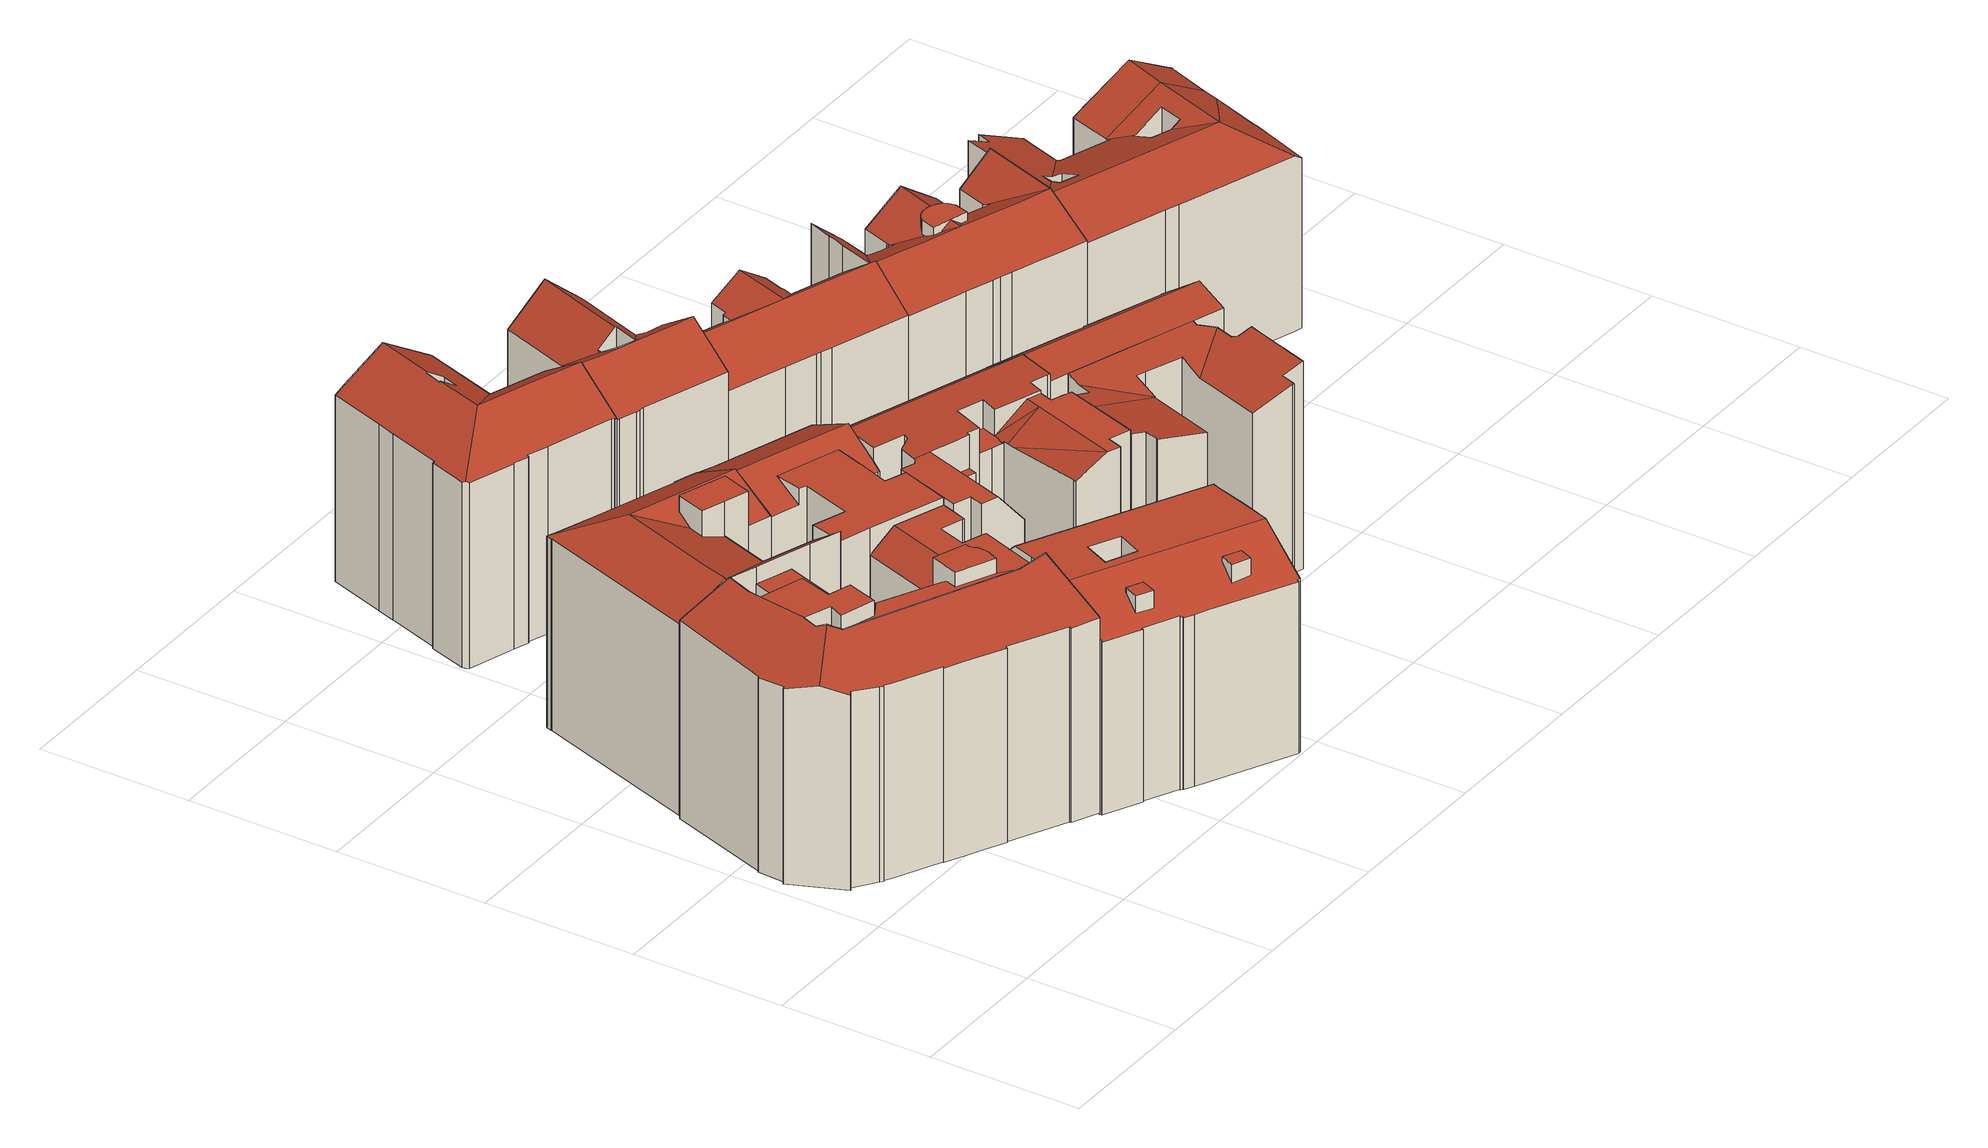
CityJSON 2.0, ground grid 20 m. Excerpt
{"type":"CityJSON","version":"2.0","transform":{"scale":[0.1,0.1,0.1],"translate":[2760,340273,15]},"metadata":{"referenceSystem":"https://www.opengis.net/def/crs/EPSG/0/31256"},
"CityObjects":{
"building1":{"type":"Building","children":["building1-1","building1-2","building1-3","building1-4","building1-5","building1-6"]},
"building1-1":{"type":"BuildingPart","attributes":{"Blattnummer":"105080","HoeheDach":"45","HoeheGrund":"16","NiedrigsteTraufeDesGebaeudes":"45","roofType":"FLACHDACH","measuredHeight":29.12},"parents":["building1"],"geometry":[{"type":"Solid","lod":"2","boundaries":[[[[0,1,2,3,4,5,6,7,8,9,10,11,12,13,14]],[[15,16,17,18,19,20,21,22,23,24,25,26,27,28,29]],[[27,0,14,28]],[[26,1,0,27]],[[25,2,1,26]],[[24,3,2,25]],[[23,4,3,24]],[[22,5,4,23]],[[21,6,5,22]],[[20,7,6,21]],[[19,8,7,20]],[[18,9,8,19]],[[17,10,9,18]],[[16,11,10,17]],[[15,12,11,16]],[[29,13,12,15]],[[28,14,13,29]]]],"semantics":{"surfaces":[{"type":"GroundSurface"},{"type":"RoofSurface","Dachneigung":"90.0","Dachorientierung":"-1.0","Flaeche":"22.51"},{"type":"WallSurface"}],"values":[[0,1,2,2,2,2,2,2,2,2,2,2,2,2,2,2,2]]}}]},
"building1-2":{"type":"BuildingPart","attributes":{"Blattnummer":"105080","HoeheDach":"46","HoeheGrund":"16","NiedrigsteTraufeDesGebaeudes":"42","roofType":"Sonstiges","measuredHeight":29.75},"parents":["building1"],"geometry":[{"type":"Solid","lod":"2","boundaries":[[[[30,31,32,33]],[[34,35,36,37]],[[38,39,40,41]],[[39,42,43,40]],[[44,45,46,47]],[[48,49,50,51]],[[49,52,53,50]],[[52,54,55,53]],[[54,56,57,55]],[[58,59,60,61]],[[59,62,63,60]],[[62,64,65,63]],[[64,66,67,65]],[[66,68,69,67]],[[68,70,71,69]],[[70,72,73,71]],[[72,74,75,73]],[[74,76,77,75]],[[78,79,80,81]],[[82,83,58,61,84,85,86,46,45,87]],[[69,71,73,75,77,88,89,81,80,90,51,50,53,55,57,91,33,32,92,93,37,36,94,41,40,43,95,47,46,86,85,84,61,60,63,65,67]],[[82,87,45,44,96,42,39,38,97,35,34,98,99,31,30,100]],[[88,77,76,101,102,78,81,89]],[[80,79,103,48,51,90]],[[95,43,42,96,44,47]],[[57,56,100,30,33,91]],[[97,38,41,94,36,35]],[[34,37,93,98]],[[99,98,93,92,32,31]],[[54,52,49,48,103,79,78,102,101,76,74,72,70,68,66,64,62,59,58,83,82,100,56]]]],"semantics":{"surfaces":[{"type":"WallSurface"},{"type":"GroundSurface"},{"type":"RoofSurface","Dachneigung":"67.87","Dachorientierung":"282.47","Flaeche":"160.96"},{"type":"RoofSurface","Dachneigung":"68.77","Dachorientierung":"206.28","Flaeche":"307.11"}],"values":[[0,0,0,0,0,0,0,0,0,0,0,0,0,0,0,0,0,0,0,0,1,2,0,0,0,0,0,0,0,3]]}}]},
"building1-3":{"type":"BuildingPart","attributes":{"Blattnummer":"105080","HoeheDach":"45","HoeheGrund":"16","NiedrigsteTraufeDesGebaeudes":"45","roofType":"FLACHDACH","measuredHeight":28.93},"parents":["building1"],"geometry":[{"type":"Solid","lod":"2","boundaries":[[[[104,105,106,107,108,109,110,111]],[[112,113,114,115,116,96,117,118]],[[96,104,111,117]],[[116,105,104,96]],[[115,106,105,116]],[[114,107,106,115]],[[113,108,107,114]],[[112,109,108,113]],[[118,110,109,112]],[[117,111,110,118]]]],"semantics":{"surfaces":[{"type":"GroundSurface"},{"type":"RoofSurface","Dachneigung":"90.0","Dachorientierung":"-1.0","Flaeche":"55.1"},{"type":"WallSurface"}],"values":[[0,1,2,2,2,2,2,2,2,2]]}}]},
"building1-4":{"type":"BuildingPart","attributes":{"Blattnummer":"105080","HoeheDach":"43","HoeheGrund":"16","NiedrigsteTraufeDesGebaeudes":"40","roofType":"FLACHDACH","measuredHeight":26.71},"parents":["building1"],"geometry":[{"type":"Solid","lod":"2","boundaries":[[[[119,120,121,122,123,124]],[[125,126,127,104]],[[128,129,130,131]],[[132,133,105,106]],[[123,122,107,108]],[[119,124,134,135]],[[124,123,108,134]],[[108,107,136,106,105,137,104,127,138,131,130,139,140,135,134]],[[133,132,121,120,141,129,128,142,126,125,143]],[[105,133,143,125,104,137]],[[120,119,135,140,139,130,129,141]],[[107,122,121,132,106,136]],[[128,131,138,127,126,142]]]],"semantics":{"surfaces":[{"type":"RoofSurface","Dachneigung":"41.17","Dachorientierung":"108.54","Flaeche":"48.71"},{"type":"WallSurface"},{"type":"GroundSurface"},{"type":"RoofSurface","Dachneigung":"90.0","Dachorientierung":"-1.0","Flaeche":"44.28"}],"values":[[0,1,1,1,1,1,1,2,3,1,1,1,1]]}}]},
"building1-5":{"type":"BuildingPart","attributes":{"Blattnummer":"105080","HoeheDach":"43","HoeheGrund":"16","NiedrigsteTraufeDesGebaeudes":"43","roofType":"FLACHDACH","measuredHeight":27.15},"parents":["building1"],"geometry":[{"type":"Solid","lod":"2","boundaries":[[[[144,0,145,146,147,148,149,150,151,152,153]],[[154,155,156,157,158,159,160,161,162,163,164]],[[162,144,153,163]],[[161,0,144,162]],[[160,145,0,161]],[[159,146,145,160]],[[158,147,146,159]],[[157,148,147,158]],[[156,149,148,157]],[[155,150,149,156]],[[154,151,150,155]],[[164,152,151,154]],[[163,153,152,164]]]],"semantics":{"surfaces":[{"type":"GroundSurface"},{"type":"RoofSurface","Dachneigung":"90.0","Dachorientierung":"-1.0","Flaeche":"91.7"},{"type":"WallSurface"}],"values":[[0,1,2,2,2,2,2,2,2,2,2,2,2]]}}]},
"building1-6":{"type":"BuildingPart","attributes":{"Blattnummer":"105080","HoeheDach":"43","HoeheGrund":"16","NiedrigsteTraufeDesGebaeudes":"40","roofType":"FLACHDACH","measuredHeight":27.01},"parents":["building1"],"geometry":[{"type":"Solid","lod":"2","boundaries":[[[[165,166,167,168,169,170]],[[171,172,173,174,175,176,177,178,179,180,181,182,183,184,185,186,187,188,189,190,191,192,193,167,166,194]],[[169,168,195,196]],[[165,170,197,198]],[[170,169,196,197]],[[191,190,199,200]],[[190,189,201,199]],[[189,188,202,201]],[[186,185,203,204]],[[185,184,205,203]],[[184,183,206,205]],[[183,182,207,206]],[[182,181,208,207]],[[181,180,209,208]],[[180,179,210,209]],[[179,178,211,210]],[[178,177,212,211]],[[177,176,213,212]],[[176,175,214,213]],[[175,174,215,214]],[[174,173,216,215]],[[173,172,217,216]],[[172,171,218,217]],[[171,194,219,218]],[[186,204,220,202,188,187]],[[221,222,193,192,191,200]],[[219,194,166,165,198,223]],[[193,222,224,195,168,167]],[[200,199,201,202,220,204,203,205,206,207,208,209,210,211,212,213,214,215,216,217,218,219,223,198,197,196,195,224,222,221]]]],"semantics":{"surfaces":[{"type":"RoofSurface","Dachneigung":"52.96","Dachorientierung":"288.53","Flaeche":"48.07"},{"type":"RoofSurface","Dachneigung":"89.99","Dachorientierung":"-1.0","Flaeche":"87.51"},{"type":"WallSurface"},{"type":"GroundSurface"}],"values":[[0,1,2,2,2,2,2,2,2,2,2,2,2,2,2,2,2,2,2,2,2,2,2,2,2,2,2,2,3]]}}]},
"building2":{"type":"Building","children":["building2-1","building2-2","building2-3"]},
"building2-1":{"type":"BuildingPart","attributes":{"Blattnummer":"105080","HoeheDach":"46","HoeheGrund":"16","NiedrigsteTraufeDesGebaeudes":"46","roofType":"FLACHDACH","measuredHeight":30},"parents":["building2"],"geometry":[{"type":"Solid","lod":"2","boundaries":[[[[225,226,227,228,229]],[[230,231,232,233,234]],[[232,225,229,233]],[[231,226,225,232]],[[230,227,226,231]],[[234,228,227,230]],[[233,229,228,234]]]],"semantics":{"surfaces":[{"type":"GroundSurface"},{"type":"RoofSurface","Dachneigung":"90.0","Dachorientierung":"-1.0","Flaeche":"27.82"},{"type":"WallSurface"}],"values":[[0,1,2,2,2,2,2]]}}]},
"building2-2":{"type":"BuildingPart","attributes":{"Blattnummer":"105080","HoeheDach":"45","HoeheGrund":"16","NiedrigsteTraufeDesGebaeudes":"42","roofType":"SATTELDACH","measuredHeight":28.93},"parents":["building2"],"geometry":[{"type":"Solid","lod":"2","boundaries":[[[[235,236,237,238]],[[239,240,241,242]],[[243,244,245,246]],[[247,248,249,250]],[[248,251,252,249]],[[253,254,255,256]],[[254,257,258,255]],[[257,259,260,258]],[[261,262,263,264]],[[262,265,266,263]],[[267,268,269,270]],[[268,271,272,269]],[[273,274,275,276,277,278]],[[270,269,272,279,280,281,282,274,273,278,283,264,263,266,284,246,245,285,286,238,237,287,242,241,250,249,252,288,256,255,258,260,289]],[[277,276,275,290,291,292,293,294,295,296]],[[285,245,244,296,295,235,238,286]],[[272,271,297,298,280,279]],[[270,289,260,259,299,267]],[[274,282,290,275]],[[281,280,298,291,290,282]],[[253,256,288,252,251,300]],[[266,265,301,243,246,284]],[[261,264,283,278,277,302]],[[247,250,241,240]],[[303,239,242,287,237,236]],[[298,297,271,268,267,299,304,292,291]],[[304,299,259,257,254,253,300,251,248,247,292]],[[243,301,265,262,261,302,277,296,244]],[[295,294,293,292,247,240,239,303,236,235]]]],"semantics":{"surfaces":[{"type":"WallSurface"},{"type":"GroundSurface"},{"type":"RoofSurface","Dachneigung":"68.95","Dachorientierung":"108.42","Flaeche":"115.58"},{"type":"RoofSurface","Dachneigung":"59.68","Dachorientierung":"198.32","Flaeche":"48.42"},{"type":"RoofSurface","Dachneigung":"61.85","Dachorientierung":"18.28","Flaeche":"136.09"},{"type":"RoofSurface","Dachneigung":"53.15","Dachorientierung":"18.54","Flaeche":"67.94"},{"type":"RoofSurface","Dachneigung":"62.38","Dachorientierung":"288.36","Flaeche":"154.33"}],"values":[[0,0,0,0,0,0,0,0,0,0,0,0,0,1,2,0,0,0,0,0,0,0,0,0,0,3,4,5,6]]}}]},
"building2-3":{"type":"BuildingPart","attributes":{"Blattnummer":"105080","HoeheDach":"45","HoeheGrund":"16","NiedrigsteTraufeDesGebaeudes":"42","roofType":"SATTELDACH","measuredHeight":29.01},"parents":["building2"],"geometry":[{"type":"Solid","lod":"2","boundaries":[[[[305,306,307,308,309,310,311,312,313]],[[314,315,316,317]],[[315,318,319,316]],[[320,321,322,323]],[[321,324,325,322]],[[324,326,327,325]],[[326,314,317,327]],[[309,308,328,329]],[[308,307,330,328]],[[331,332,333]],[[334,335,336]],[[337,338,339,340]],[[338,341,342,339]],[[340,339,342,343,323,322,325,327,317,316,319,344,345,346,347,348,349,350,329,328,330,351]],[[324,321,320,334,336,332,331,352,353,318,315,314,326]],[[332,336,335,341,338,337,306,305,313,312,354,333]],[[353,352,345,344,319,318]],[[343,334,320,323]],[[342,341,335,334,343]],[[340,351,330,307,306,337]],[[309,329,350,349,311,310]],[[345,352,331,333,354,347,346]],[[312,311,349,348,347,354]]]],"semantics":{"surfaces":[{"type":"RoofSurface","Dachneigung":"62.5","Dachorientierung":"18.35","Flaeche":"121.47"},{"type":"WallSurface"},{"type":"GroundSurface"},{"type":"RoofSurface","Dachneigung":"90.0","Dachorientierung":"-1.0","Flaeche":"161.86"},{"type":"RoofSurface","Dachneigung":"59.06","Dachorientierung":"198.35","Flaeche":"69.06"}],"values":[[0,1,1,1,1,1,1,1,1,1,1,1,1,2,3,4,1,1,1,1,1,1,1]]}}]},
"building3":{"type":"Building","children":["building3-1","building3-2","building3-3"]},
"building3-1":{"type":"BuildingPart","attributes":{"Blattnummer":"105080","HoeheDach":"42","HoeheGrund":"16","NiedrigsteTraufeDesGebaeudes":"42","roofType":"FLACHDACH","measuredHeight":26.61},"parents":["building3"],"geometry":[{"type":"Solid","lod":"2","boundaries":[[[[355,356,357,358]],[[359,360,361,362]],[[360,355,358,361]],[[359,356,355,360]],[[362,357,356,359]],[[361,358,357,362]]]],"semantics":{"surfaces":[{"type":"GroundSurface"},{"type":"RoofSurface","Dachneigung":"90.0","Dachorientierung":"-1.0","Flaeche":"5.32"},{"type":"WallSurface"}],"values":[[0,1,2,2,2,2]]}}]},
"building3-2":{"type":"BuildingPart","attributes":{"Blattnummer":"105080","HoeheDach":"42","HoeheGrund":"16","NiedrigsteTraufeDesGebaeudes":"42","roofType":"FLACHDACH","measuredHeight":26.46},"parents":["building3"],"geometry":[{"type":"Solid","lod":"2","boundaries":[[[[363,364,365,366]],[[367,368,369,370]],[[368,363,366,369]],[[367,364,363,368]],[[370,365,364,367]],[[369,366,365,370]]]],"semantics":{"surfaces":[{"type":"GroundSurface"},{"type":"RoofSurface","Dachneigung":"90.0","Dachorientierung":"-1.0","Flaeche":"5.18"},{"type":"WallSurface"}],"values":[[0,1,2,2,2,2]]}}]},
"building3-3":{"type":"BuildingPart","attributes":{"Blattnummer":"105080","HoeheDach":"44","HoeheGrund":"16","NiedrigsteTraufeDesGebaeudes":"38","roofType":"FLACHDACH","measuredHeight":28.16},"parents":["building3"],"geometry":[{"type":"Solid","lod":"2","boundaries":[[[[371,372,373,374]],[[375,373,372]],[[376,377,378,379]],[[377,380,381,378]],[[382,383,384,385]],[[383,386,387,384]],[[386,388,389,387]],[[388,390,391,389]],[[390,392,393,391]],[[392,394,395,393]],[[394,396,397,395]],[[396,398,399,397]],[[398,400,401,399]],[[402,403,404,405]],[[406,402,405,407]],[[408,406,407,409]],[[403,408,409,404]],[[410,411,412,413]],[[414,410,413,415]],[[416,414,415,417]],[[411,416,417,412]],[[418,419,420,421]],[[422,423,424,425]],[[426,427,428,429]],[[430,426,429,431]],[[432,430,431,433]],[[427,432,433,428]],[[425,424,434,379,378,381,435,385,384,387,389,391,393,395,397,399,401,436,421,420,437,438,439,440,441],[412,417,415,413],[428,433,431,429],[404,409,407,405]],[[373,375,438,437,420,419]],[[371,440,439,438,375,372]],[[441,440,371,374,422,425]],[[381,380,442,382,385,435]],[[379,434,424,423,443,376]],[[444,418,421,436,401,400]],[[396,394,392,390,388,386,383,382,442,380,377,376,443,444,400,398],[402,406,408,403],[410,414,416,411]],[[423,422,374,373,419,418,444,443],[426,430,432,427]]]],"semantics":{"surfaces":[{"type":"RoofSurface","Dachneigung":"45.57","Dachorientierung":"26.39","Flaeche":"98.75"},{"type":"RoofSurface","Dachneigung":"45.03","Dachorientierung":"26.16","Flaeche":"95.88"},{"type":"WallSurface"},{"type":"GroundSurface"},{"type":"RoofSurface","Dachneigung":"50.0","Dachorientierung":"206.39","Flaeche":"198.95"},{"type":"RoofSurface","Dachneigung":"90.0","Dachorientierung":"-1.0","Flaeche":"225.33"}],"values":[[0,1,2,2,2,2,2,2,2,2,2,2,2,2,2,2,2,2,2,2,2,2,2,2,2,2,2,3,2,2,2,2,2,2,4,5]]}}]},
"building4":{"type":"Building","children":["building4-1","building4-2","building4-3"]},
"building4-1":{"type":"BuildingPart","attributes":{"Blattnummer":"105080","HoeheDach":"25","HoeheGrund":"17","NiedrigsteTraufeDesGebaeudes":"25","roofType":"FLACHDACH","measuredHeight":8.28},"parents":["building4"],"geometry":[{"type":"Solid","lod":"2","boundaries":[[[[445,446,447,448,449,450,451,452]],[[453,454,455,456,457,458,459,460]],[[458,445,452,459]],[[457,446,445,458]],[[456,447,446,457]],[[455,448,447,456]],[[454,449,448,455]],[[453,450,449,454]],[[460,451,450,453]],[[459,452,451,460]]]],"semantics":{"surfaces":[{"type":"GroundSurface"},{"type":"RoofSurface","Dachneigung":"90.0","Dachorientierung":"-1.0","Flaeche":"113.64"},{"type":"WallSurface"}],"values":[[0,1,2,2,2,2,2,2,2,2]]}}]},
"building4-2":{"type":"BuildingPart","attributes":{"Blattnummer":"105080","HoeheDach":"46","HoeheGrund":"16","NiedrigsteTraufeDesGebaeudes":"40","roofType":"SATTELDACH","measuredHeight":29.31},"parents":["building4"],"geometry":[{"type":"Solid","lod":"2","boundaries":[[[[461,462,463,464]],[[462,465,466,463]],[[467,468,469]],[[470,471,472,473,474,475,476,477,478,479,480,481,482,483,484,485,486]],[[487,488,489,490,491,492,493,494,495,496]],[[497,498,499,489,488,487,496,495,500,469,501,464,463,466,502,503,504,505,506,507,508,509],[510,511,512,513,514,515,516,517,518]],[[461,519,468,467,520,494,493,492,491,490,472,471,470,486,485,465,462]],[[482,521,506,505,504,483]],[[478,477,515,514,513,512,480,479]],[[509,508,522,475,474,497]],[[489,499,498,473,472,490]],[[473,498,497,474]],[[476,523,517,516,515,477]],[[522,508,507,506,521,524]],[[517,523,525,526,510,518]],[[511,510,526,481,480,512]],[[495,494,520,467,469,500]],[[504,503,484,483]],[[469,468,519,461,464,501]],[[485,484,503,502,466,465]],[[522,524,527,525,523,476,475]],[[526,525,527,524,521,482,481]]]],"semantics":{"surfaces":[{"type":"WallSurface"},{"type":"RoofSurface","Dachneigung":"55.19","Dachorientierung":"18.52","Flaeche":"89.25"},{"type":"GroundSurface"},{"type":"RoofSurface","Dachneigung":"55.19","Dachorientierung":"198.48","Flaeche":"123.13"},{"type":"RoofSurface","Dachneigung":"48.87","Dachorientierung":"108.78","Flaeche":"92.89"},{"type":"RoofSurface","Dachneigung":"48.87","Dachorientierung":"288.64","Flaeche":"86.54"}],"values":[[0,0,0,1,0,2,3,0,0,0,0,0,0,0,0,0,0,0,0,0,4,5]]}}]},
"building4-3":{"type":"BuildingPart","attributes":{"Blattnummer":"105080","HoeheDach":"46","HoeheGrund":"17","NiedrigsteTraufeDesGebaeudes":"41","roofType":"SATTELDACH","measuredHeight":29.22},"parents":["building4"],"geometry":[{"type":"Solid","lod":"2","boundaries":[[[[528,529,530,531]],[[529,532,533,530]],[[532,534,535,533]],[[534,536,537,535]],[[538,539,540,541]],[[539,542,543,540]],[[542,544,545,543]],[[544,546,545]],[[546,547,548,545]],[[549,550,551,552]],[[550,553,554,551]],[[553,555,556,554]],[[557,558,446,559]],[[560,561,562,563]],[[561,564,565,562]],[[564,566,567,565]],[[563,562,565,567,568,541,540,543,545,548,569,531,530,533,535,537,570,552,551,554,556,571,559,446,572,573,445,574,452,575],[576,577,578,579,580,581,582,583]],[[573,572,446,558,584,585,586,445]],[[563,575,452,587,588,560]],[[587,452,574,445,586,589]],[[590,591,582,581,580,592]],[[582,591,593,594,576,583]],[[557,559,571,556,555,595]],[[567,566,596,538,541,568]],[[548,547,597,528,531,569]],[[592,580,579,578,598,599]],[[577,576,594,600,598,578]],[[601,549,552,570,537,536]],[[588,587,589,586,585,602,603]],[[584,558,557,595,593,591,590,592,599,602,585]],[[546,544,542,539,538,596,566,564,561,560,588,603,602,597,547]],[[602,599,598,600,594,593,595,555,553,550,549,601,536,534,532,529,528,597]]]],"semantics":{"surfaces":[{"type":"WallSurface"},{"type":"GroundSurface"},{"type":"RoofSurface","Dachneigung":"56.11","Dachorientierung":"18.27","Flaeche":"91.85"},{"type":"RoofSurface","Dachneigung":"57.6","Dachorientierung":"108.51","Flaeche":"108.99"},{"type":"RoofSurface","Dachneigung":"56.12","Dachorientierung":"198.28","Flaeche":"144.97"},{"type":"RoofSurface","Dachneigung":"57.59","Dachorientierung":"288.45","Flaeche":"166.78"}],"values":[[0,0,0,0,0,0,0,0,0,0,0,0,0,0,0,0,1,0,0,0,0,0,0,0,0,0,0,0,2,3,4,5]]}}]},
"building5":{"type":"Building","children":["building5-1","building5-2"]},
"building5-1":{"type":"BuildingPart","attributes":{"Blattnummer":"105080","HoeheDach":"44","HoeheGrund":"16","NiedrigsteTraufeDesGebaeudes":"39","roofType":"SATTELDACH","measuredHeight":28.57},"parents":["building5"],"geometry":[{"type":"Solid","lod":"2","boundaries":[[[[604,605,606,607,608,609,610,321,324,611,612]],[[613,614,615,616,606,605,617]],[[618,619,607,606,620,621,622,623,624,625,626,627,628,629,630,631,632,633,634]],[[635,636,637,635,638,639,640,632,631]],[[641,616,615,642]],[[321,610,643,644]],[[610,609,645,643]],[[609,608,646,645]],[[604,612,647,648]],[[612,611,221,647]],[[614,613,649,650]],[[613,617,651,649]],[[630,629,652,653]],[[629,628,654,652]],[[628,627,655,654]],[[627,626,656,655]],[[626,625,657,656]],[[625,624,658,657]],[[624,623,659,658]],[[623,622,660,659]],[[619,618,661,662]],[[618,634,663,661]],[[634,633,664,663]],[[638,635,665,666]],[[635,637,665]],[[637,636,667,665]],[[636,635,665,667]],[[668,653,652,654,655,656,657,658,659,660,669,670,671,650,649,651,672,648,647,221,222,644,643,645,646,673,662,661,663,664,674,675,676,666,665,667,665]],[[638,666,676,675,640,639]],[[641,621,620,606,616]],[[642,670,669,660,622,621,641]],[[668,665,635,631,630,653]],[[632,640,675,674,664,633]],[[670,642,615,614,650,671]],[[651,617,605,604,648,672]],[[607,619,662,673,646,608]],[[324,321,644,222,221,611]]]],"semantics":{"surfaces":[{"type":"RoofSurface","Dachneigung":"90.0","Dachorientierung":"-1.0","Flaeche":"52.41"},{"type":"RoofSurface","Dachneigung":"40.5","Dachorientierung":"107.84","Flaeche":"73.17"},{"type":"RoofSurface","Dachneigung":"86.67","Dachorientierung":"198.19","Flaeche":"172.17"},{"type":"RoofSurface","Dachneigung":"52.5","Dachorientierung":"18.55","Flaeche":"205.39"},{"type":"RoofSurface","Dachneigung":"90.0","Dachorientierung":"-1.0","Flaeche":"2.27"},{"type":"WallSurface"},{"type":"GroundSurface"}],"values":[[0,1,2,3,4,5,5,5,5,5,5,5,5,5,5,5,5,5,5,5,5,5,5,5,5,5,5,6,5,5,5,5,5,5,5,5,5]]}}]},
"building5-2":{"type":"BuildingPart","attributes":{"Blattnummer":"105080","HoeheDach":"44","HoeheGrund":"16","NiedrigsteTraufeDesGebaeudes":"40","roofType":"PULTDACH","measuredHeight":27.81},"parents":["building5"],"geometry":[{"type":"Solid","lod":"2","boundaries":[[[[677,678,679,680]],[[681,682,683,684,685,686,687]],[[688,689,677,680]],[[690,682,681,691,689,688]],[[692,690,688]],[[679,678,693,694]],[[686,685,658,659]],[[685,684,657,658]],[[684,683,656,657]],[[687,686,659,695]],[[696,697,698,699]],[[697,700,701,698]],[[700,702,703,701]],[[702,704,705,703]],[[704,706,707,705]],[[708,709,710,655]],[[690,692,708,655,711,712,713,656,683,682]],[[703,705,707,714,694,693,715,716,717,718,695,659,658,657,656,713,712,711,655,710,719,720,699,698,701]],[[704,702,700,697,696,721,722,709,708,692,688,680,706]],[[677,689,691,717,716,715,693,678]],[[707,706,680,679,694,714]],[[721,696,699,720,719,710,709,722]],[[717,691,681,687,695,718]]]],"semantics":{"surfaces":[{"type":"RoofSurface","Dachneigung":"66.41","Dachorientierung":"298.79","Flaeche":"28.3"},{"type":"RoofSurface","Dachneigung":"90.0","Dachorientierung":"-1.0","Flaeche":"14.28"},{"type":"RoofSurface","Dachneigung":"57.86","Dachorientierung":"287.83","Flaeche":"36.71"},{"type":"RoofSurface","Dachneigung":"57.05","Dachorientierung":"298.79","Flaeche":"7.81"},{"type":"RoofSurface","Dachneigung":"54.93","Dachorientierung":"287.83","Flaeche":"6.14"},{"type":"WallSurface"},{"type":"GroundSurface"},{"type":"RoofSurface","Dachneigung":"90.0","Dachorientierung":"-1.0","Flaeche":"59.5"}],"values":[[0,1,2,3,4,5,5,5,5,5,5,5,5,5,5,5,5,6,7,5,5,5,5]]}}]},
"building6":{"type":"Building","attributes":{"Blattnummer":"105080","HoeheDach":"43","HoeheGrund":"16","NiedrigsteTraufeDesGebaeudes":"39","roofType":"SATTELDACH","measuredHeight":27.26},"geometry":[{"type":"Solid","lod":"2","boundaries":[[[[723,724,725,726,727,728,729,730,731]],[[728,732,733,734,735,736,737,738,739,730,729]],[[740,741,742,743,736,735]],[[744,745,746,740,735,734]],[[727,726,747,748]],[[726,725,749,747]],[[725,724,750,749]],[[724,723,751,750]],[[723,731,752,751]],[[739,738,753,754]],[[743,737,736]],[[742,741,755,756]],[[746,745,757,758]],[[744,734,733]],[[748,747,749,750,751,752,759,754,753,760,756,755,761,758,757,762,763,764]],[[746,758,761,755,741,740]],[[733,732,763,762,757,745,744]],[[743,742,756,760,753,738,737]],[[748,764,763,732,728,727]],[[730,739,754,759,752,731]]]],"semantics":{"surfaces":[{"type":"RoofSurface","Dachneigung":"52.98","Dachorientierung":"198.53","Flaeche":"190.97"},{"type":"RoofSurface","Dachneigung":"52.98","Dachorientierung":"18.53","Flaeche":"152.73"},{"type":"RoofSurface","Dachneigung":"55.15","Dachorientierung":"288.53","Flaeche":"31.08"},{"type":"RoofSurface","Dachneigung":"55.15","Dachorientierung":"108.53","Flaeche":"30.14"},{"type":"WallSurface"},{"type":"GroundSurface"}],"values":[[0,1,2,3,4,4,4,4,4,4,4,4,4,4,5,4,4,4,4,4]]}}]},
"building7":{"type":"Building","children":["building7-1","building7-2"]},
"building7-1":{"type":"BuildingPart","attributes":{"Blattnummer":"105080","HoeheDach":"43","HoeheGrund":"15","NiedrigsteTraufeDesGebaeudes":"41","roofType":"PULTDACH","measuredHeight":27.72},"parents":["building7"],"geometry":[{"type":"Solid","lod":"2","boundaries":[[[[765,766,767,768,769,770,771,772]],[[773,774,775,776,770,769]],[[768,767,777,778]],[[767,766,779,777]],[[766,765,780,779]],[[765,772,781,780]],[[772,771,782,781]],[[776,775,783,784]],[[785,786,787,788]],[[786,789,790,787]],[[789,791,792,790]],[[791,793,794,792]],[[793,795,796,794]],[[797,798,799,800]],[[798,801,802,799]],[[801,803,804,802]],[[805,806,807,808]],[[806,797,800,807]],[[788,787,790,792,794,796,809,810,811,812,813,814,815,816,817,778,777,779,780,781,782,818,784,783,819,820,821,822,808,807,800,799,802,804,823]],[[824,825,826,827,828,829,797,806,805,830,831,832,774,773]],[[817,816,815,824,773,769,768,778]],[[830,805,808,822,821,820,832,831]],[[833,829,828,811,810,809,796,795]],[[823,804,803,834,785,788]],[[811,828,827,826,813,812]],[[813,826,825,824,815,814]],[[774,832,820,819,783,775]],[[770,776,784,818,782,771]],[[791,789,786,785,834,803,801,798,797,829,833,795,793]]]],"semantics":{"surfaces":[{"type":"RoofSurface","Dachneigung":"75.85","Dachorientierung":"108.2","Flaeche":"87.38"},{"type":"RoofSurface","Dachneigung":"75.91","Dachorientierung":"107.83","Flaeche":"27.03"},{"type":"WallSurface"},{"type":"GroundSurface"},{"type":"RoofSurface","Dachneigung":"71.27","Dachorientierung":"198.56","Flaeche":"86.35"},{"type":"RoofSurface","Dachneigung":"75.14","Dachorientierung":"288.55","Flaeche":"104.28"}],"values":[[0,1,2,2,2,2,2,2,2,2,2,2,2,2,2,2,2,2,3,4,2,2,2,2,2,2,2,2,5]]}}]},
"building7-2":{"type":"BuildingPart","attributes":{"Blattnummer":"105080","HoeheDach":"44","HoeheGrund":"15","NiedrigsteTraufeDesGebaeudes":"39","roofType":"SATTELDACH","measuredHeight":29.02},"parents":["building7"],"geometry":[{"type":"Solid","lod":"2","boundaries":[[[[805,835,836,837,838,832]],[[839,840,841,842,843,844,845,846,847,848,635,837,836]],[[832,838,849,820]],[[635,848,850,851]],[[848,847,852,850]],[[847,846,853,852]],[[846,845,854,853]],[[845,844,855,854]],[[844,843,856,855]],[[843,842,857,856]],[[842,841,858,857]],[[841,840,859,858]],[[840,839,858,859]],[[860,835,805,832,820,808]],[[861,858,839,836,835,860]],[[837,635,851,862,849,838]],[[860,808,820,849,862,851,850,852,853,854,855,856,857,858,859,858,861]]]],"semantics":{"surfaces":[{"type":"RoofSurface","Dachneigung":"72.96","Dachorientierung":"198.54","Flaeche":"117.84"},{"type":"RoofSurface","Dachneigung":"53.39","Dachorientierung":"18.54","Flaeche":"215.37"},{"type":"WallSurface"},{"type":"GroundSurface"}],"values":[[0,1,2,2,2,2,2,2,2,2,2,2,2,2,2,2,3]]}}]},
"building8":{"type":"Building","children":["building8-1","building8-2","building8-3","building8-4"]},
"building8-1":{"type":"BuildingPart","attributes":{"Blattnummer":"105080","HoeheDach":"42","HoeheGrund":"16","NiedrigsteTraufeDesGebaeudes":"42","roofType":"FLACHDACH","measuredHeight":26.7},"parents":["building8"],"geometry":[{"type":"Solid","lod":"2","boundaries":[[[[863,864,865,866,867,868,869,870,871,872,873,874,875,876,877,878,879,880,881,882,883,884,885]],[[886,887,888,889,890,891,892,893,894,895,896,897,898,899,900,901,902,903,904,905,906,907,908]],[[906,863,885,907]],[[905,864,863,906]],[[904,865,864,905]],[[903,866,865,904]],[[902,867,866,903]],[[901,868,867,902]],[[900,869,868,901]],[[899,870,869,900]],[[898,871,870,899]],[[897,872,871,898]],[[896,873,872,897]],[[895,874,873,896]],[[894,875,874,895]],[[893,876,875,894]],[[892,877,876,893]],[[891,878,877,892]],[[890,879,878,891]],[[889,880,879,890]],[[888,881,880,889]],[[887,882,881,888]],[[886,883,882,887]],[[908,884,883,886]],[[907,885,884,908]]]],"semantics":{"surfaces":[{"type":"GroundSurface"},{"type":"RoofSurface","Dachneigung":"90.0","Dachorientierung":"-1.0","Flaeche":"15.79"},{"type":"WallSurface"}],"values":[[0,1,2,2,2,2,2,2,2,2,2,2,2,2,2,2,2,2,2,2,2,2,2,2,2]]}}]},
"building8-2":{"type":"BuildingPart","attributes":{"Blattnummer":"105080","HoeheDach":"38","HoeheGrund":"16","NiedrigsteTraufeDesGebaeudes":"38","roofType":"FLACHDACH","measuredHeight":22.44},"parents":["building8"],"geometry":[{"type":"Solid","lod":"2","boundaries":[[[[909,910,911,912]],[[913,914,915,916]],[[914,909,912,915]],[[913,910,909,914]],[[916,911,910,913]],[[915,912,911,916]]]],"semantics":{"surfaces":[{"type":"GroundSurface"},{"type":"RoofSurface","Dachneigung":"90.0","Dachorientierung":"-1.0","Flaeche":"4.1"},{"type":"WallSurface"}],"values":[[0,1,2,2,2,2]]}}]},
"building8-3":{"type":"BuildingPart","attributes":{"Blattnummer":"105080","HoeheDach":"38","HoeheGrund":"16","NiedrigsteTraufeDesGebaeudes":"38","roofType":"FLACHDACH","measuredHeight":22.11},"parents":["building8"],"geometry":[{"type":"Solid","lod":"2","boundaries":[[[[917,918,919,920,921]],[[922,923,924,925,926]],[[924,917,921,925]],[[923,918,917,924]],[[922,919,918,923]],[[926,920,919,922]],[[925,921,920,926]]]],"semantics":{"surfaces":[{"type":"GroundSurface"},{"type":"RoofSurface","Dachneigung":"90.0","Dachorientierung":"-1.0","Flaeche":"4.12"},{"type":"WallSurface"}],"values":[[0,1,2,2,2,2,2]]}}]},
"building8-4":{"type":"BuildingPart","attributes":{"Blattnummer":"105080","HoeheDach":"42","HoeheGrund":"15","NiedrigsteTraufeDesGebaeudes":"39","roofType":"SATTELDACH","measuredHeight":27.01},"parents":["building8"],"geometry":[{"type":"Solid","lod":"2","boundaries":[[[[927,928,929]],[[927,929,930]],[[931,932,933,934]],[[932,935,936,933]],[[935,937,938,936]],[[937,939,940,938]],[[941,942,943,944]],[[942,945,946,943]],[[945,947,948,946]],[[949,950,951,952]],[[950,953,954,951]],[[953,955,956,954]],[[955,957,958,956]],[[957,959,960,958]],[[959,961,962,960]],[[961,963,964,962]],[[963,965,966,964]],[[965,967,968,966]],[[967,969,970,968]],[[971,972,973,974]],[[972,975,976,973]],[[975,977,978,976]],[[979,980,981,982]],[[980,983,984,981]],[[983,985,986,984]],[[985,987,988,986]],[[987,989,990,988]],[[989,991,992,990]],[[991,993,994,992]],[[993,995,996,994]],[[995,997,998,996]],[[999,1000,1001,1002]],[[1003,1004,1005,1006]],[[1004,1007,1008,1005]],[[1009,1010,948,947,1011,1012,1013,1014,1015,1016]],[[927,930,1017,1018,1019,1020,1021,1022,1023,928]],[[1024,1025,1026,1027,1028,1029,1030,941,944,1031]],[[1026,1032,1033,1008,1007,1034,1035,1027]],[[1012,1011,947,945,942,941,1030,1029,1028,1027,1035,1036,1037,929,1038,1039,1040,1014,1013]],[[1032,1026,1025,1024,1031,944,943,946,948,1010,1009,1016,1015,1041,1042,1043,1044,934,933,936,938,940,1045,1046,1047,1048,1049,1050,1051,1052,1053,974,973,976,978,1054,1002,1001,1055,1056,1057,1058,1059,1060,1006,1005,1008,1033],[984,986,988,990,992,994,996,998,1061,952,951,954,956,958,960,962,964,966,968,970,1062,1022,1021,1020,1019,1018,1063,982,981]],[[1038,929,928,1023,1064,1065,1066,1067,1068,1069,1070,1071,1072,1040,1039]],[[1036,1035,1073,1074,1075,1076,1077,1078,1017,930,929,1037]],[[1040,1072,1079,1043,1042,1041,1015,1014]],[[1046,1045,940,939,1080,1071,1070,1047]],[[1065,1081,971,974,1053,1052,1051,1066]],[[1055,1001,1000,1077,1076,1056]],[[1075,1074,1058,1057,1056,1076]],[[1073,1082,1003,1006,1060,1059,1058,1074]],[[1078,979,982,1063,1018,1017]],[[999,1002,1054,978,977,1083]],[[998,997,1084,949,952,1061]],[[1062,970,969,1064,1023,1022]],[[1066,1051,1050,1049,1068,1067]],[[1085,931,934,1044,1043,1079]],[[1068,1049,1048,1047,1070,1069]],[[1034,1007,1004,1003,1082,1073,1035]],[[995,993,991,989,987,985,983,980,979,1078,1077,1000,999,1083,1086,1084,997]],[[969,967,965,963,961,959,957,955,953,950,949,1084,1086,1083,977,975,972,971,1081,1065,1064]],[[1080,939,937,935,932,931,1085,1079,1072,1071]]]],"semantics":{"surfaces":[{"type":"RoofSurface","Dachneigung":"53.85","Dachorientierung":"288.5","Flaeche":"1.71"},{"type":"RoofSurface","Dachneigung":"53.85","Dachorientierung":"108.5","Flaeche":"1.82"},{"type":"WallSurface"},{"type":"RoofSurface","Dachneigung":"60.29","Dachorientierung":"198.61","Flaeche":"195.88"},{"type":"GroundSurface"},{"type":"RoofSurface","Dachneigung":"60.27","Dachorientierung":"18.59","Flaeche":"57.45"},{"type":"RoofSurface","Dachneigung":"60.31","Dachorientierung":"18.59","Flaeche":"58.12"},{"type":"RoofSurface","Dachneigung":"49.45","Dachorientierung":"288.42","Flaeche":"43.71"},{"type":"RoofSurface","Dachneigung":"53.85","Dachorientierung":"108.5","Flaeche":"38.4"},{"type":"RoofSurface","Dachneigung":"53.85","Dachorientierung":"288.5","Flaeche":"37.92"},{"type":"RoofSurface","Dachneigung":"49.81","Dachorientierung":"108.51","Flaeche":"43.81"}],"values":[[0,1,2,2,2,2,2,2,2,2,2,2,2,2,2,2,2,2,2,2,2,2,2,2,2,2,2,2,2,2,2,2,2,2,2,2,2,2,3,4,5,6,2,2,2,2,2,2,2,2,2,2,2,2,2,7,8,9,10]]}}]},
"building9":{"type":"Building","attributes":{"Blattnummer":"105080","HoeheDach":"42","HoeheGrund":"15","NiedrigsteTraufeDesGebaeudes":"37","roofType":"SATTELDACH","measuredHeight":26.45},"geometry":[{"type":"Solid","lod":"2","boundaries":[[[[1087,1088,1089,1090,1091,1092,1093,1094]],[[1095,1096,1092,1091]],[[1097,1091,1090,1098]],[[1099,1100,1101,1098,1090,1102]],[[1103,1104,1095,1091,1097]],[[1105,1106,1107,1108]],[[1109,1110,1111,1112]],[[1110,1113,1114,1111]],[[1115,1116,1117,1118]],[[1116,1119,1120,1117]],[[1119,1121,1122,1120]],[[1123,1124,1125,1126]],[[1127,1128,1129,1130]],[[1088,1087,1131,1132]],[[1101,1100,1133,1134]],[[1100,1099,1135,1133]],[[1104,1103,1136,1137]],[[1138,1139,1140,1115,1118,1141,1142,1143,1107,1106]],[[1144,1134,1133,1135,1145,1146,1126,1125,1147,1108,1107,1143,1142,1141,1118,1117,1120,1122,1148,1149,1150,1151,1152,1153,1154,1155,1137,1136,1156],[1130,1129,1157,1132,1131,1158],[1159,1160,1112,1111,1114,1161]],[[1124,1123,1162,1102,1090,1163,1164,1138,1106,1105,1165]],[[1163,1090,1089,1128,1127,1094,1093,1166,1167,1168,1169,1113,1110,1109,1170,1138,1164]],[[1149,1148,1122,1121,1171,1168,1167,1150]],[[1166,1151,1150,1167]],[[1145,1135,1099,1102,1162,1123,1126,1146]],[[1093,1092,1096,1154,1153,1152,1151,1166]],[[1144,1156,1136,1103,1097,1098,1101,1134]],[[1104,1137,1155,1154,1096,1095]],[[1088,1132,1157,1129,1128,1089]],[[1131,1087,1094,1127,1130,1158]],[[1114,1113,1169,1172,1159,1161]],[[1160,1159,1172,1170,1109,1112]],[[1125,1124,1165,1105,1108,1147]],[[1172,1169,1168,1171,1121,1119,1116,1115,1140,1139,1138,1170]]]],"semantics":{"surfaces":[{"type":"RoofSurface","Dachneigung":"59.99","Dachorientierung":"288.85","Flaeche":"38.95"},{"type":"RoofSurface","Dachneigung":"60.03","Dachorientierung":"288.62","Flaeche":"53.75"},{"type":"RoofSurface","Dachneigung":"59.99","Dachorientierung":"108.85","Flaeche":"46.85"},{"type":"RoofSurface","Dachneigung":"59.71","Dachorientierung":"109.32","Flaeche":"61.1"},{"type":"RoofSurface","Dachneigung":"60.03","Dachorientierung":"109.06","Flaeche":"42.64"},{"type":"WallSurface"},{"type":"GroundSurface"},{"type":"RoofSurface","Dachneigung":"66.87","Dachorientierung":"198.53","Flaeche":"211.53"},{"type":"RoofSurface","Dachneigung":"66.87","Dachorientierung":"18.53","Flaeche":"166.0"},{"type":"RoofSurface","Dachneigung":"64.68","Dachorientierung":"108.42","Flaeche":"111.37"}],"values":[[0,1,2,3,4,5,5,5,5,5,5,5,5,5,5,5,5,5,6,7,8,5,5,5,5,5,5,5,5,5,5,5,9]]}}]}
},
"vertices":[
[280,279,9],[293,317,9],[336,302,9],[335,297,9],[335,294,9],[335,292,9],[336,290,9],[338,286,9],[338,283,9],[338,281,9],[338,279,9],[338,276,9],[337,272,9],[336,269,9],[330,256,9],[337,272,300],[338,276,300],[338,279,300],[338,281,300],[338,283,300],[338,286,300],[336,290,300],[335,292,300],[335,294,300],[335,297,300],[336,302,300],[293,317,300],[280,279,300],[330,256,300],[336,269,300],
[9,334,268],[13,336,269],[13,336,8],[9,334,8],[16,372,267],[17,373,267],[17,373,8],[16,372,8],[62,508,273],[130,485,302],[130,485,8],[62,508,8],[118,451,301],[118,451,8],[104,369,302],[97,348,301],[97,348,8],[104,369,8],[77,243,268],[76,242,267],[76,242,8],[77,243,8],[72,245,268],[72,245,8],[44,266,270],[44,266,8],[39,263,268],[39,263,8],[110,319,300],[124,313,300],[124,313,8],[110,319,8],[324,220,302],[324,220,8],[363,211,306],[363,211,8],[332,118,268],[332,118,8],[331,117,268],[331,117,8],[296,133,267],[296,133,8],[296,135,268],[296,135,8],[222,172,268],[222,172,8],[221,170,267],[221,170,8],[146,207,267],[147,208,268],[147,208,8],[146,207,8],[102,336,305],[106,327,302],[106,327,8],[102,336,8],[99,344,8],[99,344,302],[194,184,8],[173,194,8],[86,238,8],[25,296,8],[15,367,8],[15,372,8],[20,383,8],[115,434,8],[115,434,301],[20,383,268],[15,372,267],[15,367,267],[25,296,277],[194,184,267],[173,194,267],[86,238,268],
[115,434,11],[174,416,11],[161,372,11],[192,363,11],[179,322,11],[132,336,11],[142,356,11],[104,369,11],[132,336,301],[179,322,301],[192,363,301],[161,372,301],[174,416,301],[104,369,301],[142,356,301],
[240,448,247],[215,457,278],[184,365,278],[192,363,269],[179,322,268],[202,335,247],[115,434,278],[118,451,278],[118,451,11],[154,439,278],[166,473,278],[166,473,11],[154,439,11],[161,372,278],[174,416,278],[202,335,11],[240,448,11],[184,365,11],[148,424,11],[153,440,11],[189,465,11],[215,457,11],[189,465,278],[153,440,278],[148,424,278],
[285,293,9],[328,257,9],[344,244,9],[332,236,9],[324,220,9],[124,313,9],[132,336,9],[179,322,9],[202,335,9],[281,296,9],[179,322,281],[132,336,281],[124,313,281],[324,220,281],[332,236,281],[344,244,281],[328,257,281],[280,279,281],[285,293,281],[281,296,281],[202,335,281],
[293,317,255],[321,307,278],[355,410,278],[323,421,252],[281,296,252],[285,293,255],[335,297,278],[335,294,278],[335,292,278],[336,290,278],[338,286,278],[338,283,278],[338,281,278],[338,279,278],[338,276,278],[337,272,278],[336,269,278],[330,256,278],[328,257,278],[344,244,278],[371,235,278],[398,314,278],[396,315,278],[366,325,278],[378,362,278],[408,352,278],[410,351,278],[417,370,278],[422,387,278],[336,302,278],[323,421,8],[281,296,8],[285,293,8],[293,317,8],[408,352,8],[410,351,8],[378,362,8],[366,325,8],[371,235,8],[398,314,8],[344,244,8],[328,257,8],[330,256,8],[336,269,8],[337,272,8],[338,276,8],[338,279,8],[338,281,8],[338,283,8],[338,286,8],[336,290,8],[335,292,8],[335,294,8],[335,297,8],[336,302,8],[396,315,8],[417,370,8],[422,387,8],[321,307,8],[355,410,8],
[247,568,13],[216,578,13],[230,618,13],[293,597,13],[279,557,13],[230,618,313],[216,578,313],[247,568,313],[279,557,313],[293,597,313],
[62,508,267],[62,509,267],[62,509,12],[62,508,12],[135,728,267],[134,728,267],[134,728,12],[135,728,12],[166,473,301],[130,485,301],[130,485,12],[166,473,12],[137,736,267],[144,734,267],[144,734,12],[137,736,12],[144,733,267],[144,733,12],[312,677,267],[312,678,267],[312,678,12],[312,677,12],[328,673,267],[328,673,12],[343,668,267],[343,668,12],[293,479,267],[281,434,301],[281,434,12],[293,479,12],[240,448,301],[240,448,12],[311,547,267],[279,557,267],[279,557,12],[311,547,12],[293,597,291],[293,597,12],[247,567,12],[247,568,12],[247,568,267],[247,567,267],[225,502,267],[225,502,12],[261,608,12],[230,618,12],[223,598,12],[216,578,12],[226,502,12],[211,458,12],[126,487,12],[125,487,12],[117,674,12],[200,714,12],[326,605,12],[216,578,279],[223,598,279],[180,653,302],[161,596,302],[139,531,302],[125,487,302],[126,487,301],[261,608,291],[230,618,291],[326,605,302],[200,714,267],[211,458,301],[226,502,267],[117,674,267],[267,624,302],
[450,561,301],[478,552,301],[499,615,266],[362,660,266],[362,661,266],[346,667,266],[343,668,266],[326,603,301],[364,590,301],[281,434,288],[293,479,288],[293,479,11],[281,434,11],[337,464,288],[337,464,11],[416,462,288],[444,452,288],[444,452,11],[416,462,11],[422,387,288],[422,387,11],[323,421,288],[323,421,11],[362,660,11],[362,661,11],[499,615,11],[349,534,288],[358,570,288],[349,534,266],[431,506,288],[431,506,266],[443,542,288],[463,508,273],[459,497,266],[459,497,11],[463,508,11],[457,498,266],[457,498,11],[431,506,11],[344,487,11],[359,530,11],[349,534,11],[311,547,11],[326,603,11],[343,668,11],[346,667,11],[478,552,11],[359,530,288],[344,487,288],[311,547,266],
[525,40,6],[501,50,6],[510,69,6],[533,58,6],[501,50,272],[525,40,272],[533,58,272],[510,69,272],
[418,115,7],[409,95,7],[388,106,7],[397,125,7],[409,95,271],[418,115,271],[397,125,271],[388,106,271],
[631,200,234],[629,201,234],[381,264,287],[614,148,287],[398,314,234],[567,1,236],[564,2,236],[564,2,5],[567,1,5],[563,0,234],[563,0,5],[440,61,234],[428,67,234],[428,67,5],[440,61,5],[428,68,235],[428,68,5],[425,70,235],[425,70,5],[426,71,236],[426,71,5],[381,93,236],[381,93,5],[381,91,235],[381,91,5],[333,115,235],[333,115,5],[334,117,237],[334,117,5],[332,118,237],[332,118,5],[397,125,266],[388,106,248],[388,106,5],[397,125,5],[418,115,267],[418,115,5],[409,95,249],[409,95,5],[510,69,266],[501,50,249],[501,50,5],[510,69,5],[533,58,267],[533,58,5],[525,40,250],[525,40,5],[363,211,287],[371,235,287],[371,235,5],[363,211,5],[611,140,287],[598,98,287],[598,98,5],[611,140,5],[424,194,287],[408,160,287],[408,160,5],[424,194,5],[464,175,287],[464,175,5],[448,142,287],[448,142,5],[585,59,5],[457,53,5],[351,175,5],[381,264,5],[398,314,5],[629,201,5],[631,200,5],[614,148,5],[457,53,234],[585,59,287],[351,175,287],
[360,958,16],[393,1058,16],[404,1054,16],[420,1049,16],[446,1040,16],[497,1023,16],[463,924,16],[435,933,16],[497,1023,99],[446,1040,99],[420,1049,99],[404,1054,99],[393,1058,99],[360,958,99],[435,933,99],[463,924,99],
[420,800,262],[397,807,262],[397,807,13],[420,800,13],[393,808,262],[393,808,13],[426,798,263],[426,798,262],[426,798,13],[492,842,306],[543,825,306],[566,818,306],[583,870,268],[560,877,268],[566,896,255],[496,850,300],[496,848,302],[494,849,302],[493,849,302],[471,857,302],[481,887,280],[465,930,255],[463,924,259],[435,933,259],[413,869,307],[441,859,306],[514,769,13],[522,766,13],[546,758,13],[546,758,263],[522,766,263],[514,769,263],[472,783,263],[431,797,263],[431,797,13],[472,783,13],[560,877,13],[583,870,13],[566,818,13],[430,797,13],[421,799,13],[413,869,13],[435,933,13],[463,924,13],[465,930,13],[497,1023,13],[547,1006,13],[598,989,13],[566,896,13],[483,892,13],[481,887,13],[471,857,13],[493,849,13],[494,849,13],[496,848,13],[496,850,13],[508,884,13],[506,884,13],[421,799,262],[430,797,263],[497,1023,255],[598,989,255],[508,884,300],[547,1006,302],[506,884,301],[483,892,280],[516,913,301],
[186,882,263],[202,932,263],[202,932,16],[186,882,16],[204,931,264],[204,931,16],[205,933,264],[205,933,16],[228,1002,264],[228,1002,16],[299,840,265],[272,850,265],[272,850,16],[299,840,16],[271,848,263],[271,848,16],[251,854,264],[251,854,16],[251,854,263],[189,874,263],[189,874,16],[236,1027,265],[261,1102,265],[261,1102,16],[236,1027,16],[262,1102,265],[262,1102,16],[274,1098,273],[274,1098,16],[389,1059,266],[393,1058,263],[389,1059,16],[393,808,264],[391,809,264],[391,809,16],[393,808,16],[391,810,265],[391,810,16],[388,812,265],[388,812,16],[319,834,16],[187,878,16],[228,1003,16],[326,1080,16],[361,959,16],[360,959,16],[361,958,16],[414,870,16],[300,1004,16],[292,982,16],[292,981,16],[293,981,16],[316,973,16],[316,974,16],[324,996,16],[301,1004,16],[361,959,263],[360,959,263],[360,958,263],[435,933,263],[414,870,308],[361,958,263],[316,974,292],[324,996,292],[316,973,292],[301,1004,308],[300,1004,307],[326,1080,308],[319,834,265],[187,878,265],[292,981,307],[293,981,308],[292,982,307],[228,1003,264],[272,917,308],[340,895,308],
[434,343,288],[457,336,288],[495,453,288],[473,460,288],[472,458,288],[465,454,288],[447,460,288],[417,370,288],[440,362,288],[494,326,243],[527,430,243],[528,430,243],[532,441,243],[493,324,243],[503,488,290],[481,482,289],[532,441,288],[550,436,288],[551,440,288],[568,434,288],[581,472,291],[616,460,291],[609,440,289],[671,418,289],[677,436,291],[701,428,291],[704,427,291],[719,473,293],[478,554,293],[463,508,291],[505,494,291],[738,535,244],[739,535,243],[738,535,243],[628,572,244],[610,578,244],[499,615,244],[550,436,243],[546,424,243],[447,460,8],[444,452,8],[465,454,8],[472,458,8],[440,362,8],[434,343,8],[494,326,8],[527,430,8],[493,324,8],[701,428,8],[704,427,8],[677,436,8],[671,418,8],[609,440,8],[616,460,8],[581,472,8],[568,434,8],[551,440,8],[503,488,8],[481,482,8],[505,494,8],[463,508,8],[738,535,8],[628,572,8],[739,535,8],[719,473,8],[550,436,8],[546,424,8],[528,430,8],[457,336,8],[473,460,8],[478,554,8],[499,615,8],[610,578,8],
[596,406,257],[563,303,266],[562,300,266],[607,286,286],[600,423,254],[609,439,254],[609,440,254],[616,460,254],[581,472,254],[568,434,254],[585,428,254],[645,403,286],[599,415,257],[610,439,255],[602,423,256],[652,425,286],[563,303,8],[562,300,8],[585,428,8],[689,391,286],[692,390,286],[692,390,8],[689,391,8],[660,290,286],[660,290,8],[631,300,286],[631,300,8],[625,282,286],[625,282,8],[624,280,286],[624,280,8],[671,418,286],[665,400,286],[665,400,8],[652,425,8],[610,439,8],[609,439,8],[607,286,8],[596,406,8],[599,415,8],[602,423,8],[600,423,8],[676,396,8],[679,395,8],[679,395,286],[676,396,286],
[624,731,238],[666,717,238],[673,715,238],[688,710,238],[791,675,238],[810,731,282],[692,771,282],[564,814,282],[546,758,238],[828,787,238],[748,814,238],[743,801,248],[689,776,279],[660,829,248],[665,842,238],[586,869,238],[583,870,238],[714,852,279],[676,865,250],[668,841,250],[665,842,248],[748,814,248],[742,816,253],[750,840,253],[688,710,9],[791,675,9],[673,715,9],[666,717,9],[624,731,9],[546,758,9],[586,869,9],[583,870,9],[676,865,9],[668,841,9],[742,816,9],[750,840,9],[564,814,9],[665,842,9],[714,852,9],[748,814,9],[828,787,9],[810,731,9],
[681,283,275],[676,265,275],[675,263,275],[742,240,257],[772,330,257],[682,360,281],[660,290,281],[662,290,280],[773,330,257],[723,401,275],[716,382,275],[692,390,281],[675,263,4],[742,240,4],[676,265,4],[681,283,4],[662,290,4],[660,290,4],[716,382,4],[692,390,4],[896,211,281],[868,220,273],[868,220,4],[896,211,4],[862,203,273],[862,203,4],[861,200,273],[861,200,4],[859,201,273],[859,201,4],[804,219,257],[804,219,4],[912,337,275],[904,313,275],[904,313,4],[912,337,4],[908,306,276],[908,306,4],[926,300,281],[926,300,4],[900,362,281],[898,356,279],[898,356,4],[900,362,4],[834,309,4],[834,310,4],[845,341,4],[844,341,4],[796,358,4],[784,362,4],[783,362,4],[773,330,4],[772,330,4],[682,360,4],[723,401,4],[729,419,4],[795,397,4],[856,376,4],[919,281,4],[783,362,269],[784,362,269],[796,358,269],[844,341,269],[845,341,269],[834,310,257],[856,376,281],[795,397,281],[729,419,281],[834,309,257],[919,281,281],
[942,348,281],[956,390,295],[718,470,295],[704,427,281],[978,455,244],[977,455,244],[978,455,243],[872,491,244],[871,490,244],[870,490,244],[848,498,244],[847,498,244],[847,499,244],[739,535,244],[704,427,4],[739,535,4],[738,535,4],[847,499,4],[847,498,4],[848,498,4],[870,490,4],[871,490,4],[872,491,4],[978,455,4],[977,455,4],[942,348,4],[956,390,4],[718,470,4],
[964,708,7],[916,722,7],[922,741,7],[924,743,7],[926,745,7],[929,747,7],[931,749,7],[934,750,7],[937,751,7],[941,751,7],[944,751,7],[947,751,7],[950,750,7],[953,749,7],[956,748,7],[959,746,7],[961,744,7],[963,742,7],[965,739,7],[967,736,7],[968,733,7],[969,730,7],[969,727,7],[968,733,274],[967,736,274],[965,739,274],[963,742,274],[961,744,274],[959,746,274],[956,748,274],[953,749,274],[950,750,274],[947,751,274],[944,751,274],[941,751,274],[937,751,274],[934,750,274],[931,749,274],[929,747,274],[926,745,274],[924,743,274],[922,741,274],[916,722,274],[964,708,274],[969,727,274],[969,730,274],
[1034,723,6],[1001,734,6],[1005,746,6],[1037,735,6],[1001,734,231],[1034,723,231],[1037,735,231],[1005,746,231],
[904,767,10],[887,772,10],[871,778,10],[875,789,10],[907,778,10],[871,778,231],[887,772,231],[904,767,231],[907,778,231],[875,789,231],
[940,715,274],[926,719,264],[934,697,274],[955,711,263],[836,811,274],[847,842,274],[847,842,4],[836,811,4],[888,828,237],[888,828,4],[876,791,237],[876,791,4],[875,789,237],[875,789,4],[933,628,237],[918,633,237],[918,633,4],[933,628,4],[907,636,237],[907,636,4],[871,649,237],[871,649,4],[950,750,273],[947,751,270],[947,751,4],[950,750,4],[944,751,268],[944,751,4],[941,751,266],[941,751,4],[937,751,264],[937,751,4],[934,750,262],[934,750,4],[931,749,260],[931,749,4],[929,747,259],[929,747,4],[926,745,257],[926,745,4],[924,743,256],[924,743,4],[922,741,255],[922,741,4],[907,778,237],[908,780,237],[908,780,4],[907,778,4],[920,817,237],[920,817,4],[965,802,271],[965,802,4],[969,727,257],[969,730,258],[969,730,4],[969,727,4],[968,733,259],[968,733,4],[967,736,261],[967,736,4],[965,739,263],[965,739,4],[963,742,264],[963,742,4],[961,744,267],[961,744,4],[959,746,269],[959,746,4],[956,748,271],[956,748,4],[953,749,273],[953,749,4],[1018,785,237],[1005,746,237],[1005,746,4],[1018,785,4],[1037,735,237],[1050,774,237],[1050,774,4],[1037,735,4],[1092,760,274],[1092,760,4],[864,651,4],[865,651,4],[865,651,237],[864,651,237],[833,661,237],[791,675,237],[791,675,4],[833,661,4],[964,708,263],[964,708,4],[955,711,4],[940,715,4],[926,719,4],[916,722,4],[916,722,264],[963,618,4],[994,607,4],[1036,593,4],[1036,593,237],[994,607,237],[963,618,237],[962,618,237],[962,618,4],[1057,656,4],[1078,719,4],[1078,719,274],[1057,656,274],[1015,669,274],[983,680,274],[885,713,274],[854,724,274],[812,738,274],[812,738,4],[812,739,4],[828,787,4],[833,801,4],[874,787,4],[874,786,4],[871,778,4],[872,778,4],[887,772,4],[903,767,4],[904,767,4],[906,775,4],[907,776,4],[969,801,4],[1004,743,4],[1001,734,4],[1033,723,4],[1034,723,4],[1036,732,4],[1037,732,4],[952,750,4],[920,736,4],[967,718,4],[920,736,256],[906,775,237],[904,767,242],[903,767,242],[887,772,242],[872,778,242],[871,778,242],[874,786,237],[812,739,274],[1036,732,237],[1034,723,242],[1033,723,242],[1001,734,242],[1004,743,237],[967,718,257],[828,787,274],[874,787,237],[907,776,237],[1037,732,237],[969,801,274],[952,750,274],[833,801,274],[955,760,274],
[1298,663,254],[1287,631,254],[1274,635,246],[1292,581,265],[1326,683,265],[1252,708,220],[1251,707,220],[1262,675,231],[1345,738,266],[1270,764,220],[1386,663,229],[1378,641,230],[1328,494,228],[1357,575,229],[1355,576,230],[1318,497,235],[1405,718,229],[1405,719,230],[1035,592,235],[1036,593,235],[1036,593,1],[1035,592,1],[1098,670,256],[1123,661,256],[1123,661,1],[1098,670,1],[1134,691,242],[1134,691,1],[1104,798,265],[1133,788,251],[1133,788,1],[1104,798,1],[1140,807,251],[1140,807,1],[1201,787,220],[1201,787,1],[1159,550,235],[1142,556,235],[1142,556,1],[1159,550,1],[1259,676,231],[1248,644,246],[1248,644,1],[1259,676,1],[1298,663,1],[1287,631,1],[1357,575,1],[1355,576,1],[1328,494,1],[1405,718,1],[1405,719,1],[1058,660,265],[1092,760,265],[1092,761,265],[1092,761,1],[1092,760,1],[1058,660,1],[1378,641,1],[1318,497,1],[1195,538,1],[1127,561,1],[1183,731,1],[1183,730,1],[1181,724,1],[1249,701,1],[1251,707,1],[1252,708,1],[1270,764,1],[1345,738,1],[1386,663,1],[1274,635,1],[1262,675,1],[1108,700,1],[1104,686,1],[1121,696,1],[1195,538,235],[1217,606,265],[1149,629,265],[1127,561,235],[1249,701,223],[1181,724,223],[1183,730,220],[1121,696,242],[1104,686,249],[1183,731,220],[1108,700,249]
]}
